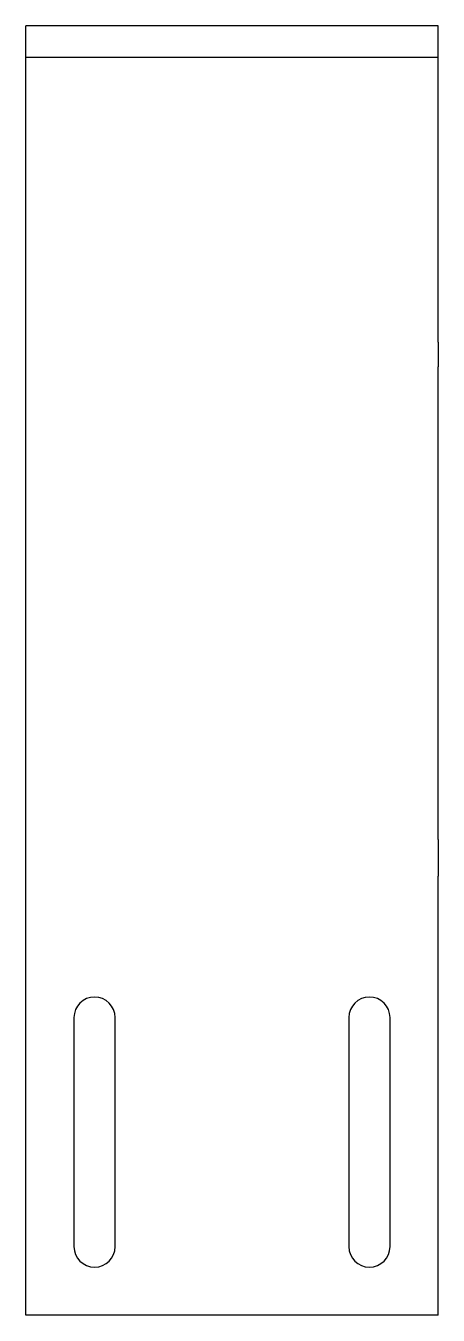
# Model space of a CAD drawing. Header units: millimetres. Extents: x 0 to 1875, y -710 to 0.
# Drawn here: x 1785 to 1875, y -710 to -428.3 of the extents above.
import ezdxf

# ---------------------------------------------------------------- set-up
doc = ezdxf.new("R2010")
doc.units = ezdxf.units.MM
doc.layers.add('Top$27', color=7, linetype='Continuous', true_color=0xffffff)

msp = doc.modelspace()

# ---------------------------------------------------------------- linework, layer by layer
at = {"layer": 'Top$27', "color": 72, "linetype": 'Continuous', "lineweight": 25}
for p, q in [((1785, -435.29), (1785, -428.34)), ((1875, -428.34), (1785, -428.34)), ((1875, -435.29), (1875, -428.34)), ((1785, -497.47), (1785, -435.29)), ((1875, -435.29), (1785, -435.29)), ((1875, -497.47), (1875, -435.29)), ((1785, -502.84), (1785, -497.47)), ((1875, -497.47), (1875, -502.84)), ((1785, -606.11), (1785, -502.84)), ((1875, -606.11), (1875, -502.84)), ((1785, -614.11), (1785, -606.11)), ((1875, -606.11), (1875, -614.11)), ((1785, -710), (1785, -614.11)), ((1875, -710), (1875, -614.11)), ((1795.5, -645), (1795.5, -695)), ((1804.5, -695), (1804.5, -645)), ((1855.5, -645), (1855.5, -695)), ((1864.5, -695), (1864.5, -645)), ((1875, -710), (1785, -710))]:
    msp.add_line(p, q, dxfattribs=at)
for centre, start, end in [((1800, -645), 0, 180), ((1860, -645), 0, 180), ((1800, -695), 180, 0), ((1860, -695), 180, 0)]:
    msp.add_arc(centre, 4.5, start, end, dxfattribs=at)

doc.saveas('drawing.dxf')
